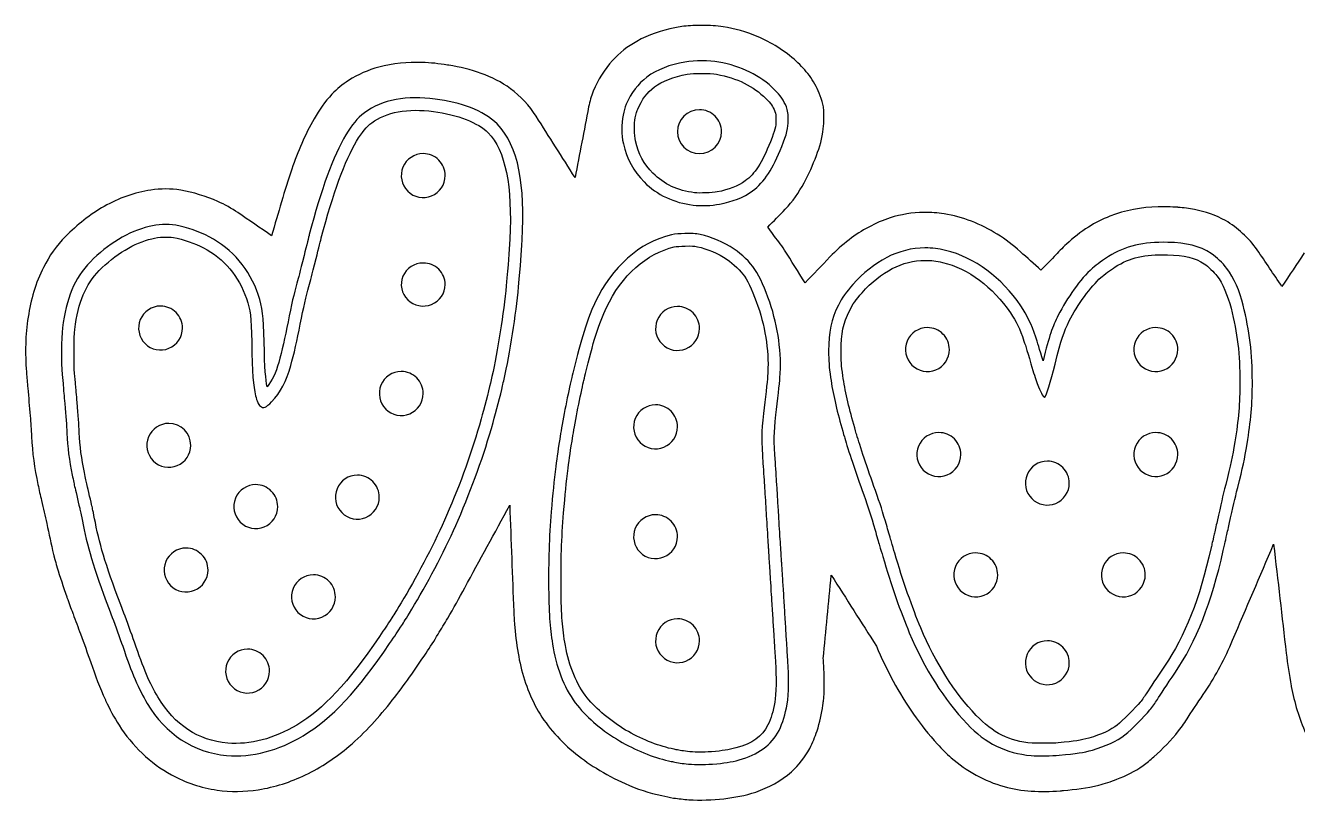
# Model space of a CAD drawing. Extents: x -7 to 363, y -7 to 111.
# Drawn here: x -7 to 175.5, y -4.6 to 106.6 of the extents above; entities that cross this region are included whole.
import ezdxf

# ---------------------------------------------------------------- set-up
doc = ezdxf.new("R2010")
doc.units = 0
doc.layers.get('0').update_dxf_attribs({"linetype": 'CONTINUOUS'})
doc.layers.add('Layer_2', color=7, linetype='CONTINUOUS')
doc.layers.add('Text', color=7, linetype='CONTINUOUS')

msp = doc.modelspace()

# ---------------------------------------------------------------- linework, layer by layer
at = {"color": 7}
for points in [[(87.626953, 101.332399)], [(51.794922, 96.012086)], [(87.605549, 76.728833)], [(156.85742, 75.471111)]]:
    msp.add_lwpolyline(points, close=True, dxfattribs=at)
for points in [[(86.177999, 106.239232), (84.274774, 105.85781), (82.40302, 105.249076), (80.706911, 104.294129)], [(87.168664, 106.415008), (86.835984, 106.367702), (86.50387, 106.305107), (86.177999, 106.239232)], [(89.676443, 106.572738), (88.838474, 106.571529), (87.998514, 106.537721), (87.168664, 106.415008)], [(89.771841, 106.573116), (89.784773, 106.573305), (89.701931, 106.572801), (89.676443, 106.572738)], [(90.171823, 106.572801), (90.038498, 106.572927), (89.905172, 106.573053), (89.771841, 106.573116)], [(93.108568, 106.387487), (92.13825, 106.543913), (91.153172, 106.578099), (90.171823, 106.572801)], [(97.976974, 104.9982), (96.414946, 105.646991), (94.776356, 106.108454), (93.108568, 106.387487)], [(80.706911, 104.294129), (79.414948, 103.568311), (78.233413, 102.642655), (77.235597, 101.545981)], [(103.582459, 101.441678), (101.949954, 102.954673), (100.030628, 104.146345), (97.976974, 104.9982)], [(43.728067, 100.605909), (42.191255, 100.188403), (40.708353, 99.554238), (39.373592, 98.682063)], [(49.925553, 101.270446), (47.843105, 101.338041), (45.742809, 101.150757), (43.728067, 100.605909)], [(53.545532, 100.905431), (52.347083, 101.09481), (51.138995, 101.233451), (49.925553, 101.270446)], [(53.648085, 100.888916), (53.617666, 100.89383), (53.543384, 100.905558), (53.545532, 100.905431)], [(53.754639, 100.871986), (53.74073, 100.873939), (53.680054, 100.88388), (53.648085, 100.888916)], [(58.416596, 99.700779), (56.907482, 100.248764), (55.337372, 100.613069), (53.754639, 100.871986)], [(77.235597, 101.545981), (76.063253, 100.261837), (75.13873, 98.759206), (74.475486, 97.153911)], [(87.626953, 101.332399), (85.469638, 100.945981), (83.609099, 100.263506), (82.173828, 99.182008)], [(92.480469, 101.328492), (91.029645, 101.5924), (89.076728, 101.59208), (87.626953, 101.332399)], [(100.480466, 97.361696), (98.419798, 99.426664), (95.681136, 100.746399), (92.480469, 101.328492)], [(105.461318, 99.396553), (104.903852, 100.137757), (104.258699, 100.80868), (103.582459, 101.441678)], [(39.373592, 98.682063), (38.507344, 98.120511), (37.705792, 97.45874), (36.996032, 96.708804)], [(62.58854, 97.506438), (61.318493, 98.442707), (59.898238, 99.164282), (58.416596, 99.700779)], [(82.173828, 99.182008), (80.874095, 98.202634), (79.890155, 96.881031), (79.212891, 95.283571)], [(106.871028, 96.843676), (106.513742, 97.750447), (106.050225, 98.618442), (105.461318, 99.396553)], [(36.996032, 96.708804), (35.991389, 95.652839), (35.161488, 94.443921), (34.43135, 93.186006)], [(66.280589, 93.552886), (65.295454, 95.073847), (64.051222, 96.433067), (62.58854, 97.506438)], [(74.475486, 97.153911), (74.179669, 96.420254), (73.965995, 95.655598), (73.801154, 94.882661)], [(102.164056, 94.896852), (101.825126, 95.777692), (101.277826, 96.562666), (100.480466, 97.361696)], [(107.401886, 95.301824), (107.260812, 95.827336), (107.065627, 96.336199), (106.871028, 96.843676)], [(51.794922, 96.012086), (47.810916, 96.532066), (44.190467, 95.981546), (41.638672, 94.053102)], [(60.677734, 92.44568), (58.716448, 94.434648), (55.463898, 95.53323), (51.794922, 96.012086)], [(73.801154, 94.882661), (73.154206, 91.508886), (72.507056, 88.135149), (71.859824, 84.761429)], [(79.212891, 95.283571), (78.989287, 94.756137), (78.890823, 94.310525), (78.757812, 93.721071)], [(102.443356, 92.974977), (102.446356, 93.767788), (102.342826, 94.432251), (102.164056, 94.896852)], [(107.528276, 94.541211), (107.516433, 94.798838), (107.469963, 95.053394), (107.401886, 95.301824)], [(34.43135, 93.186006), (33.107471, 90.909719), (32.097503, 88.466239), (31.230568, 85.984264)], [(41.638672, 94.053102), (40.636606, 93.295824), (39.819741, 92.273434), (38.998047, 90.904664)], [(71.859824, 84.761429), (69.999913, 87.69181), (68.142156, 90.623563), (66.280589, 93.552886)], [(78.757812, 93.721071), (78.453475, 92.372353), (78.491344, 90.946447), (78.785152, 89.623414)], [(107.466341, 91.74261), (107.524194, 92.242844), (107.538758, 92.746753), (107.538191, 93.249958)], [(107.538191, 93.249958), (107.538223, 93.680339), (107.551527, 94.111213), (107.528276, 94.541211)], [(64.275391, 75.844118), (64.697698, 83.599843), (63.817585, 89.261493), (60.677734, 92.44568)], [(101.525386, 89.238649), (102.240276, 91.019983), (102.439356, 91.873994), (102.443356, 92.974977)], [(106.476532, 87.917789), (106.942967, 89.151192), (107.32344, 90.427744), (107.466341, 91.74261)], [(38.998047, 90.904664), (37.148123, 87.823086), (35.444793, 83.058178), (33.744141, 76.584352)], [(78.785152, 89.623414), (79.260212, 87.484226), (80.251084, 85.646698), (81.767574, 84.129274)], [(97.30273, 82.842164), (99.069499, 84.142782), (100.239066, 86.033408), (101.525386, 89.238649)], [(104.699955, 83.986585), (105.385468, 85.25227), (105.961776, 86.574436), (106.476532, 87.917789)], [(31.230568, 85.984264), (30.691216, 84.435215), (30.212009, 82.866009), (29.75537, 81.290837)], [(81.767574, 84.129274), (83.626804, 82.268904), (86.061435, 81.14299), (88.800777, 80.814821)], [(102.006648, 80.222792), (103.083822, 81.336149), (103.961099, 82.62879), (104.699955, 83.986585)], [(11.015197, 82.960067), (8.666335, 82.621041), (6.397107, 81.802185), (4.335197, 80.633697)], [(15.297615, 82.963047), (13.882171, 83.197767), (12.432236, 83.162425), (11.015197, 82.960067)], [(20.638452, 81.324296), (18.936484, 82.09234), (17.135685, 82.637576), (15.297615, 82.963047)], [(92.587887, 80.955446), (94.397556, 81.295705), (96.027471, 81.903371), (97.30273, 82.842164)], [(4.335197, 80.633697), (2.279813, 79.473163), (0.423279, 77.981329), (-1.23316, 76.304535)], [(23.494466, 79.740196), (22.590091, 80.348776), (21.632736, 80.877695), (20.638452, 81.324296)], [(29.75537, 81.290837), (29.279936, 79.668405), (28.804498, 78.045973), (28.329058, 76.423542)], [(88.800777, 80.814821), (89.97002, 80.674746), (91.433798, 80.738461), (92.587887, 80.955446)], [(155.49039, 80.565651), (153.124176, 80.518604), (150.758409, 80.08419), (148.553729, 79.21569)], [(158.271856, 80.498471), (157.346496, 80.565559), (156.417879, 80.583417), (155.49039, 80.565651)], [(158.36782, 80.49117), (158.377824, 80.490603), (158.297595, 80.496487), (158.271856, 80.498471)], [(160.692805, 80.181567), (159.924866, 80.331), (159.147628, 80.43024), (158.36782, 80.49117)], [(28.329058, 76.423542), (26.717399, 77.528906), (25.108012, 78.637591), (23.494466, 79.740196)], [(99.503952, 77.662989), (100.337645, 78.516786), (101.174298, 79.367688), (102.006648, 80.222792)], [(117.06839, 78.980704), (114.934124, 78.301536), (112.943892, 77.207462), (111.166692, 75.850558)], [(121.856347, 79.764351), (120.232856, 79.745438), (118.614531, 79.474261), (117.06839, 78.980704)], [(121.951738, 79.765516), (121.96467, 79.76539), (121.881828, 79.764704), (121.856347, 79.764351)], [(124.790276, 79.554178), (123.851908, 79.70158), (122.901533, 79.771115), (121.951738, 79.765516)], [(128.710556, 78.490597), (127.44391, 78.974765), (126.130549, 79.343106), (124.790276, 79.554178)], [(135.728258, 74.131015), (133.673533, 75.985128), (131.298765, 77.499386), (128.710556, 78.490597)], [(148.553729, 79.21569), (147.491257, 78.797777), (146.469322, 78.276962), (145.508056, 77.660832)], [(165.134311, 78.586582), (163.758737, 79.367128), (162.242827, 79.881988), (160.692805, 80.181567)], [(167.607318, 76.764656), (166.853085, 77.45991), (166.029403, 78.083451), (165.134311, 78.586582)], [(10.759766, 77.736696), (7.844018, 77.075341), (4.781768, 75.163241), (2.339844, 72.676149)], [(14.587891, 77.916383), (13.361142, 78.149036), (12.045815, 78.028407), (10.759766, 77.736696)], [(19.382812, 76.273805), (17.990958, 77.003906), (16.196872, 77.611248), (14.587891, 77.916383)], [(87.605469, 76.728883), (86.859626, 76.707153), (86.290552, 76.679263), (85.697266, 76.547242)], [(89.78133, 76.588208), (89.13945, 76.720197), (88.593676, 76.757623), (87.605549, 76.728833)], [(101.066812, 75.534554), (100.545813, 76.243998), (100.024889, 76.9535), (99.503952, 77.662989)], [(145.508056, 77.660832), (144.383996, 76.941877), (143.311823, 76.137741), (142.33249, 75.230356)], [(169.688669, 74.407381), (169.091347, 75.272104), (168.376952, 76.051028), (167.607318, 76.764656)], [(-1.23316, 76.304535), (-2.513806, 75.015766), (-3.568246, 73.509637), (-4.383021, 71.887522)], [(26.419922, 67.971071), (25.212426, 71.583248), (22.728925, 74.518599), (19.382812, 76.273805)], [(33.744141, 76.584352), (33.672271, 76.310776), (33.355587, 75.044627), (32.988281, 73.57068)], [(63.759766, 69.072633), (64.051787, 72.328829), (64.161718, 73.756513), (64.275391, 75.844118)], [(85.697266, 76.547242), (81.086024, 75.52114), (77.119231, 71.86802), (74.744141, 66.88318)], [(94.671955, 74.486646), (93.150206, 75.49996), (91.450011, 76.245077), (89.78133, 76.588208)], [(101.908712, 74.368209), (101.642811, 74.767419), (101.346925, 75.145413), (101.066812, 75.534554)], [(111.166692, 75.850558), (110.185047, 75.100637), (109.266748, 74.269003), (108.414215, 73.375312)], [(142.33249, 75.230356), (141.714531, 74.652814), (141.142306, 74.029174), (140.552965, 73.423069)], [(156.85742, 75.471071), (153.35839, 75.557141), (150.81289, 74.976221), (148.37695, 73.449586)], [(163.09375, 73.865642), (161.44766, 74.959302), (159.52454, 75.405503), (156.85742, 75.471111)], [(32.988281, 73.57068), (32.341278, 70.974351), (32.2296, 70.541744), (31.96875, 69.627321)], [(97.638752, 71.592114), (96.899019, 72.700547), (95.794688, 73.739015), (94.671955, 74.486646)], [(104.846207, 69.665905), (103.866836, 71.233208), (102.890571, 72.802465), (101.908712, 74.368209)], [(108.414215, 73.375312), (107.224843, 72.13888), (106.035572, 70.902348), (104.846207, 69.665905)], [(122.04688, 74.672242), (118.24776, 74.666742), (114.67213, 72.755984), (111.6875, 69.420289)], [(124.99219, 74.324586), (123.96582, 74.572652), (123.11228, 74.673822), (122.04688, 74.672242)], [(135.7832, 66.363649), (133.01806, 70.421266), (129.20141, 73.307215), (124.99219, 74.324586)], [(138.681526, 71.477334), (137.696555, 72.361288), (136.713682, 73.247575), (135.728258, 74.131015)], [(140.552965, 73.423069), (139.929204, 72.774442), (139.305343, 72.125907), (138.681526, 71.477334)], [(148.37695, 73.449586), (147.61839, 72.974189), (146.72451, 72.318479), (146.07617, 71.752321)], [(165.34766, 71.723064), (164.7303, 72.5423), (163.95361, 73.294349), (163.09375, 73.865642)], [(173.245326, 69.1531), (172.059494, 70.904338), (170.876806, 72.657707), (169.688669, 74.407381)], [(176.448016, 73.954998), (175.380455, 72.354363), (174.312894, 70.75373), (173.245326, 69.1531)], [(-4.383021, 71.887522), (-5.507843, 69.653148), (-6.194681, 67.21896), (-6.581788, 64.753662)], [(2.339844, 72.676149), (0.075181, 70.369594), (-1.123997, 67.384889), (-1.65625, 63.223024)], [(99.775471, 66.906568), (99.132569, 68.805267), (98.430949, 70.405059), (97.638752, 71.592114)], [(146.07617, 71.752321), (144.34843, 70.243574), (142.39603, 67.465409), (141.15625, 65.014039)], [(167.67773, 66.457439), (167.1715, 68.455271), (166.38228, 70.350109), (165.34766, 71.723064)], [(31.96875, 69.627321), (31.547981, 68.152311), (31.179788, 66.537047), (30.697266, 64.062868)], [(111.6875, 69.420289), (110.77877, 68.404674), (110.14707, 67.511459), (109.62695, 66.473024)], [(27.265625, 61.205446), (27.192565, 64.934299), (27.040871, 66.113533), (26.419922, 67.971071)], [(61.677734, 55.853883), (62.514735, 59.473769), (63.409838, 65.17078), (63.759766, 69.072633)], [(74.744141, 66.88318), (73.633823, 64.552862), (72.63177, 61.345766), (71.625, 57.076539)], [(101.24617, 56.056958), (101.51646, 59.569861), (101.00324, 63.280623), (99.775471, 66.906568)], [(109.62695, 66.473024), (108.63868, 64.499852), (108.23369, 62.521207), (108.23047, 59.906618)], [(137.93555, 61.865602), (137.27872, 63.808061), (136.71524, 64.995964), (135.7832, 66.363649)], [(169.00195, 55.469158), (169.00395, 59.491464), (168.60876, 62.783206), (167.67773, 66.457439)], [(-6.581788, 64.753662), (-6.784212, 63.475695), (-6.897461, 62.184222), (-6.931975, 60.890941)], [(30.697266, 64.062868), (30.268385, 61.863749), (29.800083, 59.818688), (29.371094, 58.260133)], [(141.15625, 65.014039), (140.30338, 63.327713), (139.90353, 62.122563), (138.97852, 58.457399)], [(-1.65625, 63.223024), (-1.858547, 61.641224), (-1.84491, 58.200302), (-1.693359, 56.50818)], [(-6.931975, 60.890941), (-6.968738, 59.562498), (-6.929524, 58.232648), (-6.834904, 56.907284)], [(27.707031, 54.744508), (27.487455, 55.905437), (27.344083, 57.20101), (27.265625, 61.205446)], [(138.97852, 58.457399), (138.49369, 60.081767), (138.14863, 61.235451), (137.93555, 61.865602)], [(108.23047, 59.906618), (108.22847, 58.439152), (108.28487, 57.661726), (108.51172, 56.066774)], [(-6.834904, 56.907284), (-6.835156, 56.914656), (-6.829658, 56.836635), (-6.827658, 56.810574)], [(-6.827658, 56.810574), (-6.772834, 56.065659), (-6.699354, 55.322293), (-6.636333, 54.578054)], [(29.371094, 58.260133), (28.9484, 56.724451), (28.387266, 55.676189), (27.707031, 54.744508)], [(71.625, 57.076539), (71.519595, 56.629564), (71.391315, 56.0851), (71.34375, 55.889039)], [(-1.693359, 56.50818), (-1.650078, 56.024979), (-1.586079, 55.285821), (-1.550781, 54.875368)], [(-1.550781, 54.875368), (-1.514213, 54.450238), (-1.413506, 53.334781), (-1.328125, 52.381227)], [(60.113281, 49.658571), (60.526883, 51.111345), (61.185054, 53.669371), (61.457031, 54.892946)], [(61.457031, 54.892946), (61.507961, 55.122045), (61.61049, 55.563075), (61.677734, 55.853883)], [(71.34375, 55.889039), (70.917572, 54.13222), (70.100259, 50.006773), (69.792969, 48.066774)], [(100.67586, 50.728833), (100.91495, 52.784915), (101.18737, 55.292586), (101.24617, 56.056958)], [(108.51172, 56.066774), (108.81971, 53.901179), (109.36739, 51.461441), (110.11719, 48.863649)], [(168.25, 46.576579), (168.78797, 49.813707), (169.0006, 52.332389), (169.00195, 55.469158)], [(-6.636333, 54.578054), (-6.520638, 53.243132), (-6.397139, 51.90887), (-6.285737, 50.573586)], [(-1.328125, 52.381227), (-1.157084, 50.471071), (-1.073543, 49.280294), (-1.023437, 48.088258)], [(-6.285737, 50.573586), (-6.205238, 49.592943), (-6.140601, 48.610927), (-6.100762, 47.627758)], [(55.072266, 35.609742), (57.149872, 40.407319), (58.749708, 44.869034), (60.113281, 49.658571)], [(100.58796, 43.879224), (100.3475, 47.229758), (100.356, 47.978156), (100.67586, 50.728833)], [(-6.100762, 47.627758), (-5.990321, 45.317142), (-5.66656, 43.01925), (-5.180165, 40.758544)], [(-1.023437, 48.088258), (-0.941012, 46.127129), (-0.687454, 44.141199), (-0.257812, 42.094118)], [(69.792969, 48.066774), (69.419981, 45.71204), (69.291369, 44.834344), (69.097656, 43.316774)], [(110.11719, 48.863649), (110.3069, 48.206384), (110.49795, 47.539386), (110.54102, 47.389039)], [(110.54102, 47.389039), (110.9863, 45.834546), (112.1327, 42.42365), (113.25586, 39.277711)], [(166.9043, 40.316814), (167.65162, 43.276758), (167.86465, 44.257729), (168.25, 46.576579)], [(100.71491, 41.972974), (100.67731, 42.569712), (100.62101, 43.419419), (100.58796, 43.879224)], [(-0.257812, 42.094118), (-0.188266, 41.762755), (-0.08937, 41.294691), (-0.039062, 41.055055)], [(69.097656, 43.316774), (68.828364, 41.207069), (68.652843, 39.464412), (68.4375, 36.810914)], [(100.80861, 40.588208), (100.79721, 40.73009), (100.75161, 41.390336), (100.71491, 41.972974)], [(-5.180165, 40.758544), (-5.018889, 39.979801), (-4.851776, 39.202223), (-4.667537, 38.428545)], [(-0.039062, 41.055055), (0.073101, 40.520769), (0.150349, 40.179331), (0.501954, 38.682008)], [(100.90631, 39.033521), (100.86971, 39.681559), (100.83011, 40.320914), (100.80861, 40.588208)], [(165.67969, 35.055095), (166.25505, 37.672559), (166.46371, 38.571778), (166.9043, 40.316814)], [(-4.667537, 38.428545), (-4.413757, 37.338879), (-4.155336, 36.250221), (-3.921307, 35.156083)], [(0.501954, 38.682008), (0.647596, 38.061773), (0.804033, 37.381156), (0.814454, 37.332399)], [(100.99811, 37.443677), (100.98411, 37.654388), (100.94241, 38.393652), (100.90631, 39.033521)], [(113.25586, 39.277711), (113.96454, 37.292716), (114.23311, 36.458848), (114.89062, 34.185914)], [(0.814454, 37.332399), (0.846917, 37.180515), (0.914801, 36.871029), (0.970704, 36.621461)], [(0.970704, 36.621461), (1.008545, 36.452505), (1.175624, 35.638407), (1.3125, 34.937868)], [(56.03932, 25.938583), (58.189511, 29.884173), (60.339765, 33.829725), (62.49005, 37.775259)], [(62.49005, 37.775259), (62.681569, 32.688871), (62.87077, 27.602389), (63.064512, 22.516083)], [(68.4375, 36.810914), (68.15091, 33.279405), (68.024221, 29.546008), (68.068359, 25.871461)], [(101.21686, 33.906568), (101.14316, 35.139105), (101.04166, 36.78683), (100.99811, 37.443677)], [(-3.921307, 35.156083), (-3.597177, 33.680374), (-3.27499, 32.2042), (-2.949647, 30.728782)], [(1.3125, 34.937868), (2.037038, 31.229788), (2.991852, 28.20797), (5.488282, 21.666383)], [(48.837891, 23.525758), (51.028778, 27.161891), (53.416933, 31.787273), (55.072266, 35.609742)], [(165.26758, 33.209392), (165.35928, 33.607891), (165.54165, 34.427121), (165.67969, 35.055095)], [(101.37311, 31.525708), (101.34291, 31.880107), (101.31491, 32.267086), (101.21686, 33.906568)], [(114.89062, 34.185914), (115.11174, 33.421543), (115.39492, 32.446769), (115.52539, 32.004274)], [(164.83008, 31.299236), (164.9427, 31.7996), (165.01519, 32.112511), (165.26758, 33.209392)], [(101.43951, 30.422192), (101.41991, 30.815751), (101.39601, 31.257457), (101.37311, 31.525708)], [(115.52539, 32.004274), (115.65256, 31.572964), (115.86592, 30.848821), (115.99805, 30.398805)], [(157.88477, 13.709392), (160.98591, 18.257803), (163.13647, 23.775048), (164.83008, 31.299236)], [(166.164102, 18.400732), (168.126629, 23.000615), (170.089188, 27.600487), (172.051778, 32.200345)], [(172.051778, 32.200345), (172.652634, 26.986131), (173.251266, 21.771659), (173.854207, 16.557697)], [(-2.949647, 30.728782), (-2.926579, 30.64119), (-2.903353, 30.553635), (-2.880224, 30.466062)], [(-2.880224, 30.466062), (-2.88098, 30.46814), (-2.861663, 30.396964), (-2.85474, 30.371017)], [(-2.85474, 30.371017), (-2.841417, 30.321492), (-2.828093, 30.271973), (-2.81477, 30.222454)], [(-2.81477, 30.222454), (-2.816118, 30.228564), (-2.795947, 30.15398), (-2.788913, 30.12865)], [(-2.788913, 30.12865), (-2.686801, 29.7544), (-2.580143, 29.381404), (-2.470767, 29.009214)], [(101.49611, 29.535474), (101.49111, 29.584514), (101.45721, 30.065871), (101.43951, 30.422192)], [(101.56641, 28.543286), (101.54641, 28.90885), (101.52161, 29.2809), (101.49611, 29.535474)], [(115.99805, 30.398805), (117.15268, 26.466263), (118.58509, 22.349918), (119.79883, 19.496461)], [(-2.470767, 29.009214), (-2.471082, 29.011419), (-2.450348, 28.940645), (-2.442607, 28.914925)], [(-2.442607, 28.914925), (-2.017001, 27.47959), (-1.541181, 26.059637), (-1.04259, 24.648157)], [(101.78516, 24.967114), (101.6585, 26.957912), (101.59953, 27.936488), (101.56641, 28.543286)], [(107.465799, 15.770632), (107.843829, 19.760834), (108.221921, 23.75103), (108.59997, 27.741226)], [(108.59997, 27.741226), (110.75886, 24.355641), (112.917801, 20.970093), (115.076722, 17.584527)], [(53.597609, 21.564077), (54.444517, 23.003582), (55.241377, 24.471631), (56.03932, 25.938583)], [(68.068359, 25.871461), (68.118679, 21.683515), (68.245285, 20.032676), (68.71875, 17.332399)], [(-1.04259, 24.648157), (-1.041292, 24.645259), (-1.018415, 24.580219), (-1.009066, 24.554139)], [(-1.009066, 24.554139), (-0.739334, 23.79294), (-0.463466, 23.03392), (-0.182828, 22.276677)], [(101.94336, 22.412427), (101.89146, 23.262706), (101.82067, 24.408757), (101.78516, 24.967114)], [(-0.182828, 22.276677), (-0.177442, 22.261564), (-0.156483, 22.205841), (-0.1451, 22.175093)], [(-0.1451, 22.175093), (0.209782, 21.217519), (0.575479, 20.263994), (0.934153, 19.307849)], [(47.087891, 20.672242), (47.508666, 21.322288), (47.617766, 21.500764), (48.837891, 23.525758)], [(63.064512, 22.516083), (63.095719, 21.780049), (63.140098, 21.044539), (63.200937, 20.310345)], [(102.09766, 19.928052), (102.06486, 20.443378), (101.9951, 21.565), (101.94336, 22.412427)], [(5.488282, 21.666383), (5.907698, 20.567357), (6.570558, 18.731955), (6.978516, 17.537477)], [(45.265625, 17.930055), (46.086267, 19.134338), (46.331426, 19.503608), (47.087891, 20.672242)], [(52.219289, 19.274211), (52.6812, 20.036002), (53.144403, 20.797057), (53.597609, 21.564077)], [(63.200937, 20.310345), (63.200118, 20.323365), (63.206984, 20.240718), (63.209277, 20.215344)], [(63.209277, 20.215344), (63.325998, 18.823046), (63.517258, 17.437311), (63.772583, 16.063778)], [(0.934153, 19.307849), (1.439055, 17.951211), (1.922937, 16.586837), (2.391488, 15.217235)], [(50.483394, 16.558112), (51.074306, 17.455516), (51.66502, 18.353506), (52.219289, 19.274211)], [(102.22461, 17.842114), (102.18761, 18.469395), (102.13111, 19.402785), (102.09766, 19.928052)], [(119.79883, 19.496461), (122.03172, 14.247023), (124.75346, 9.930199), (128.10352, 6.402711)], [(162.266481, 11.095553), (163.807381, 13.391473), (165.092181, 15.85362), (166.164102, 18.400732)], [(6.978516, 17.537477), (8.271699, 13.751072), (9.271194, 11.398719), (10.498047, 9.359742)], [(32.875, 4.719118), (37.028704, 7.221866), (40.644678, 11.148867), (45.265625, 17.930055)], [(45.646296, 9.798179), (47.36091, 11.976232), (48.944966, 14.253348), (50.483394, 16.558112)], [(68.71875, 17.332399), (69.278384, 14.140652), (70.472313, 11.189592), (72.205078, 9.03943)], [(102.38672, 15.373364), (102.33502, 16.10935), (102.26062, 17.231665), (102.22461, 17.842114)], [(115.076722, 17.584527), (115.807685, 15.86407), (116.611039, 14.1738), (117.502572, 12.530555)], [(173.854207, 16.557697), (174.042047, 14.993231), (174.266726, 13.432356), (174.567696, 11.885352)], [(2.391488, 15.217235), (3.024554, 13.405105), (3.695306, 11.603488), (4.495907, 9.857752)], [(63.772583, 16.063778), (64.256725, 13.499204), (65.073182, 10.982468), (66.335632, 8.691839)], [(102.27539, 9.240552), (102.54038, 10.75388), (102.53228, 13.300596), (102.38672, 15.373364)], [(107.511822, 15.026668), (107.497151, 15.274641), (107.47705, 15.522696), (107.465799, 15.770632)], [(107.55474, 14.297217), (107.542141, 14.537285), (107.526015, 14.80352), (107.511822, 15.026668)], [(107.473843, 9.633105), (107.644511, 11.181369), (107.639913, 12.743586), (107.55474, 14.297217)], [(155.38281, 9.935954), (155.75257, 10.532974), (156.80484, 12.125474), (157.88477, 13.709392)], [(117.502572, 12.530555), (119.255987, 9.294629), (121.354378, 6.235942), (123.835927, 3.51362)], [(159.796082, 7.384714), (160.60527, 8.631107), (161.432644, 9.865544), (162.266481, 11.095553)], [(174.567696, 11.885352), (174.566499, 11.892734), (174.581497, 11.815876), (174.58665, 11.790269)], [(174.58665, 11.790269), (175.044335, 9.479704), (175.679989, 7.189548), (176.68324, 5.052082)], [(4.495907, 9.857752), (4.491957, 9.86717), (4.525499, 9.793877), (4.53641, 9.770513)], [(4.53641, 9.770513), (5.101201, 8.549002), (5.73035, 7.355346), (6.454235, 6.220162)], [(10.498047, 9.359742), (13.165114, 4.927149), (17.077608, 2.31998), (21.890625, 1.88709)], [(39.444817, 3.20121), (41.750139, 5.160663), (43.777765, 7.424501), (45.646296, 9.798179)], [(101.11523, 5.478833), (101.66221, 6.578985), (102.02114, 7.788547), (102.27539, 9.240552)], [(107.40947, 9.1113), (107.429112, 9.255926), (107.447285, 9.400748), (107.463998, 9.54574)], [(107.463998, 9.54574), (107.46173, 9.523912), (107.471462, 9.612242), (107.473843, 9.633105)], [(154.30078, 8.41447), (154.66186, 8.850773), (155.06808, 9.4278), (155.38281, 9.935954)], [(66.335632, 8.691839), (66.986108, 7.509567), (67.756007, 6.392764), (68.634796, 5.368529)], [(72.205078, 9.03943), (73.688221, 7.199003), (75.920981, 5.34873), (78.210938, 3.99646)], [(106.572918, 5.420908), (106.963742, 6.62216), (107.232925, 7.86112), (107.40947, 9.1113)], [(150.73242, 4.857829), (151.73689, 5.668501), (153.46519, 7.404765), (154.30078, 8.41447)], [(158.422121, 5.410583), (158.923126, 6.037437), (159.372798, 6.703491), (159.796082, 7.384714)], [(6.454235, 6.220162), (8.330991, 3.281558), (10.925545, 0.790309), (13.984762, -0.892547)], [(95.398438, 1.24446), (98.035457, 1.95787), (100.06148, 3.3594), (101.11523, 5.478833)], [(128.10352, 6.402711), (130.71135, 3.65675), (133.66477, 2.18281), (137.25977, 1.88123)], [(21.890625, 1.88709), (25.500624, 1.56237), (29.365324, 2.60441), (32.875, 4.719118)], [(68.634796, 5.368529), (70.42183, 3.269319), (72.577136, 1.501806), (74.911444, 0.043711)], [(78.210938, 3.99646), (80.457521, 2.66979), (83.015436, 1.61494), (85.263672, 1.12732)], [(105.509546, 2.892568), (105.939381, 3.700962), (106.288069, 4.551253), (106.572918, 5.420908)], [(146.05273, 2.67033), (147.95465, 3.21776), (149.54361, 3.89838), (150.73242, 4.857829)], [(154.879234, 1.698144), (156.161087, 2.833789), (157.345564, 4.078916), (158.422121, 5.410583)], [(33.201067, -0.888295), (35.451247, 0.191046), (37.545608, 1.584466), (39.444817, 3.20121)], [(102.883944, -0.447121), (103.94566, 0.500923), (104.842389, 1.634666), (105.509546, 2.892568)], [(123.835927, 3.51362), (124.4598, 2.82473), (125.110982, 2.158852), (125.814498, 1.550658)], [(137.25977, 1.88123), (138.30758, 1.79333), (140.26053, 1.82473), (141.30273, 1.92033)], [(141.30273, 1.92033), (143.83694, 2.1526), (144.75157, 2.29582), (146.05273, 2.67033)], [(74.911444, 0.043711), (76.23651, -0.783978), (77.617703, -1.523022), (79.046487, -2.155457)], [(85.263672, 1.12732), (85.51159, 1.07352), (85.842296, 0.9991), (85.962891, 0.97107)], [(85.962891, 0.97107), (86.544788, 0.83582), (87.247875, 0.74258), (88.146484, 0.65466)], [(88.146484, 0.65466), (89.323645, 0.5395), (90.103943, 0.54132), (91.572266, 0.65266)], [(91.572266, 0.65266), (93.25459, 0.78028), (94.225482, 0.92714), (95.398438, 1.24446)], [(125.814498, 1.550658), (127.99846, -0.352845), (130.597176, -1.78905), (133.389956, -2.569947)], [(149.560848, -1.533851), (150.886128, -1.034855), (152.165983, -0.397885), (153.317477, 0.430554)], [(153.317477, 0.430554), (153.863699, 0.820325), (154.374607, 1.256642), (154.879234, 1.698144)], [(13.984762, -0.892547), (16.003141, -2.00513), (18.221791, -2.759009), (20.505419, -3.078342)], [(26.42621, -3.021389), (28.776206, -2.661218), (31.060348, -1.917311), (33.201067, -0.888295)], [(97.763634, -3.357786), (99.63387, -2.726139), (101.408261, -1.766548), (102.883944, -0.447121)], [(146.964595, -2.358957), (147.842294, -2.125075), (148.710778, -1.854386), (149.560848, -1.533851)], [(20.505419, -3.078342), (22.467484, -3.352867), (24.469033, -3.321446), (26.42621, -3.021389)], [(79.046487, -2.155457), (80.735717, -2.901866), (82.496319, -3.492177), (84.303442, -3.877066)], [(93.202989, -4.312382), (94.749011, -4.144265), (96.288657, -3.858578), (97.763634, -3.357786)], [(133.389956, -2.569947), (134.664035, -2.927573), (135.976382, -3.1472), (137.297221, -3.227056)], [(137.297221, -3.227056), (138.673041, -3.318472), (140.055084, -3.293294), (141.428875, -3.180769)], [(141.428875, -3.180769), (141.418406, -3.181777), (141.498974, -3.174973), (141.524644, -3.172857)], [(141.524644, -3.172857), (141.560172, -3.169833), (141.614277, -3.165512), (141.621301, -3.164649)], [(141.621301, -3.164649), (141.683923, -3.159105), (141.746545, -3.153581), (141.809173, -3.148044)], [(141.809173, -3.148044), (141.807598, -3.148044), (141.880481, -3.141436), (141.90731, -3.138992)], [(141.90731, -3.138992), (143.605429, -2.976021), (145.309167, -2.785517), (146.964595, -2.358957)], [(84.303442, -3.877066), (84.864379, -4.002083), (85.424793, -4.132737), (85.993983, -4.215359)], [(85.993983, -4.215359), (86.71234, -4.323878), (87.435555, -4.397889), (88.159557, -4.456429)], [(88.159557, -4.456429), (89.840365, -4.579354), (91.529551, -4.491831), (93.202989, -4.312382)]]:
    msp.add_open_spline(points, degree=3, dxfattribs=at)
at = {"layer": 'Layer_2', "color": 7}
for points in [[(89.70628, 94.493782)], [(50.083431, 88.194442)], [(50.083431, 72.509086)], [(12.413378, 66.335733)], [(86.55661, 66.272739)], [(122.399854, 63.249056)], [(155.156422, 63.249056)], [(46.933761, 56.949716)], [(83.40694, 52.162218)], [(13.59456, 49.511953)], [(124.037683, 48.193633)], [(155.156422, 48.193633)], [(139.597052, 44.099062)], [(40.634421, 42.083274)], [(26.067251, 40.724254)], [(83.40694, 36.413868)], [(16.069269, 31.633191)], [(129.329128, 30.933442)], [(150.494911, 30.933442)], [(34.335081, 27.783772)], [(86.55661, 21.484432)], [(139.597052, 18.334762)], [(24.886071, 17.137887)]]:
    msp.add_lwpolyline(points, close=True, dxfattribs=at)
for points in [[(89.70628, 94.493782), (87.966765, 94.493782), (86.55661, 93.083627), (86.55661, 91.344112)], [(91.933433, 93.571265), (91.342755, 94.161943), (90.541624, 94.493782), (89.70628, 94.493782)], [(92.85595, 91.344112), (92.85595, 92.179457), (92.52411, 92.980588), (91.933433, 93.571265)], [(86.55661, 91.344112), (86.55661, 89.604598), (87.966765, 88.194442), (89.70628, 88.194442)], [(89.70628, 88.194442), (91.445794, 88.194442), (92.85595, 89.604598), (92.85595, 91.344112)], [(50.083431, 88.194442), (48.809508, 88.194442), (47.661024, 87.42705), (47.173515, 86.250099)], [(52.310584, 87.271925), (51.719906, 87.862603), (50.918775, 88.194442), (50.083431, 88.194442)], [(47.173515, 86.250099), (46.686006, 85.073148), (46.955479, 83.718419), (47.856278, 82.817619)], [(53.233101, 85.044772), (53.233101, 85.880117), (52.901262, 86.681248), (52.310584, 87.271925)], [(51.288758, 82.134857), (52.465709, 82.622366), (53.233101, 83.77085), (53.233101, 85.044772)], [(47.856278, 82.817619), (48.757077, 81.91682), (50.111807, 81.647348), (51.288758, 82.134857)], [(50.083431, 72.509086), (48.809508, 72.509086), (47.661024, 71.757041), (47.173515, 70.603629)], [(52.310584, 71.605019), (51.719906, 72.183883), (50.918775, 72.509086), (50.083431, 72.509086)], [(53.233101, 69.422409), (53.233101, 70.241047), (52.901262, 71.026155), (52.310584, 71.605019)], [(47.173515, 70.603629), (46.686006, 69.450217), (46.955479, 68.122583), (47.856278, 67.239799)], [(51.288758, 66.570692), (52.465709, 67.048451), (53.233101, 68.173965), (53.233101, 69.422409)], [(12.413378, 66.335733), (11.139455, 66.335733), (9.990971, 65.56834), (9.503462, 64.391389)], [(14.640531, 65.413216), (14.049853, 66.003893), (13.248722, 66.335733), (12.413378, 66.335733)], [(47.856278, 67.239799), (48.757077, 66.357016), (50.111807, 66.092933), (51.288758, 66.570692)], [(86.55661, 66.272739), (85.282687, 66.272739), (84.134203, 65.505347), (83.646694, 64.328396)], [(88.783763, 65.350222), (88.193085, 65.9409), (87.391954, 66.272739), (86.55661, 66.272739)], [(9.503462, 64.391389), (9.015953, 63.214438), (9.285425, 61.859709), (10.186225, 60.95891)], [(15.563048, 63.186063), (15.563048, 64.021407), (15.231209, 64.822538), (14.640531, 65.413216)], [(83.646694, 64.328396), (83.159185, 63.151445), (83.428657, 61.796715), (84.329457, 60.895916)], [(89.70628, 63.123069), (89.70628, 63.958414), (89.37444, 64.759545), (88.783763, 65.350222)], [(13.618704, 60.276147), (14.795655, 60.763656), (15.563048, 61.91214), (15.563048, 63.186063)], [(87.761936, 60.213154), (88.938887, 60.700663), (89.70628, 61.849147), (89.70628, 63.123069)], [(122.399854, 63.249056), (121.125932, 63.249056), (119.977448, 62.481664), (119.489939, 61.304713)], [(124.627007, 62.326539), (124.03633, 62.917217), (123.235199, 63.249056), (122.399854, 63.249056)], [(125.549524, 60.099386), (125.549524, 60.93473), (125.217685, 61.735861), (124.627007, 62.326539)], [(155.156422, 63.249056), (153.8825, 63.249056), (152.734016, 62.481664), (152.246507, 61.304713)], [(157.383575, 62.326539), (156.792898, 62.917217), (155.991767, 63.249056), (155.156422, 63.249056)], [(158.306092, 60.099386), (158.306092, 60.93473), (157.974253, 61.735861), (157.383575, 62.326539)], [(10.186225, 60.95891), (11.087024, 60.05811), (12.441753, 59.788638), (13.618704, 60.276147)], [(84.329457, 60.895916), (85.230256, 59.995117), (86.584985, 59.725644), (87.761936, 60.213154)], [(119.489939, 61.304713), (119.002429, 60.127762), (119.271902, 58.773032), (120.172701, 57.872233)], [(152.246507, 61.304713), (151.758997, 60.127762), (152.02847, 58.773032), (152.929269, 57.872233)], [(123.605181, 57.18947), (124.782132, 57.676979), (125.549524, 58.825463), (125.549524, 60.099386)], [(156.361749, 57.18947), (157.5387, 57.676979), (158.306092, 58.825463), (158.306092, 60.099386)], [(46.933761, 56.949716), (45.659838, 56.949716), (44.511354, 56.182324), (44.023845, 55.005373)], [(49.160914, 56.027199), (48.570236, 56.617877), (47.769105, 56.949716), (46.933761, 56.949716)], [(120.172701, 57.872233), (121.0735, 56.971434), (122.42823, 56.701961), (123.605181, 57.18947)], [(152.929269, 57.872233), (153.830068, 56.971434), (155.184798, 56.701961), (156.361749, 57.18947)], [(44.023845, 55.005373), (43.536336, 53.828422), (43.805809, 52.473692), (44.706608, 51.572893)], [(50.083431, 53.800046), (50.083431, 54.63539), (49.751592, 55.436521), (49.160914, 56.027199)], [(48.139088, 50.89013), (49.316039, 51.377639), (50.083431, 52.526123), (50.083431, 53.800046)], [(44.706608, 51.572893), (45.607407, 50.672094), (46.962137, 50.402621), (48.139088, 50.89013)], [(83.40694, 52.162218), (82.133017, 52.162218), (80.984533, 51.394825), (80.497024, 50.217874)], [(85.634093, 51.239701), (85.043415, 51.830378), (84.242284, 52.162218), (83.40694, 52.162218)], [(86.55661, 49.012548), (86.55661, 49.847892), (86.22477, 50.649023), (85.634093, 51.239701)], [(13.59456, 49.511953), (12.320638, 49.511953), (11.172154, 48.744561), (10.684644, 47.56761)], [(16.74423, 46.362283), (16.74423, 48.101798), (15.334075, 49.511953), (13.59456, 49.511953)], [(80.497024, 50.217874), (80.009515, 49.040923), (80.278987, 47.686194), (81.179787, 46.785395)], [(10.684644, 47.56761), (10.197135, 46.390658), (10.466608, 45.035929), (11.367407, 44.13513)], [(84.612266, 46.102632), (85.789217, 46.590141), (86.55661, 47.738625), (86.55661, 49.012548)], [(124.037683, 48.193633), (122.76376, 48.193633), (121.615276, 47.426241), (121.127767, 46.24929)], [(126.264836, 47.271116), (125.674158, 47.861794), (124.873027, 48.193633), (124.037683, 48.193633)], [(155.156422, 48.193633), (153.8825, 48.193633), (152.734016, 47.426241), (152.246507, 46.24929)], [(157.383575, 47.271116), (156.792898, 47.861794), (155.991767, 48.193633), (155.156422, 48.193633)], [(14.799887, 43.452367), (15.976838, 43.939876), (16.74423, 45.08836), (16.74423, 46.362283)], [(81.179787, 46.785395), (82.080586, 45.884595), (83.435315, 45.615123), (84.612266, 46.102632)], [(121.127767, 46.24929), (120.640258, 45.072339), (120.90973, 43.71761), (121.81053, 42.81681)], [(127.187353, 45.043963), (127.187353, 45.879308), (126.855513, 46.680439), (126.264836, 47.271116)], [(152.246507, 46.24929), (151.758997, 45.072339), (152.02847, 43.71761), (152.929269, 42.81681)], [(158.306092, 45.043963), (158.306092, 45.879308), (157.974253, 46.680439), (157.383575, 47.271116)], [(11.367407, 44.13513), (12.268206, 43.234331), (13.622936, 42.964858), (14.799887, 43.452367)], [(125.243009, 42.134048), (126.41996, 42.621557), (127.187353, 43.770041), (127.187353, 45.043963)], [(139.597052, 44.099062), (138.32313, 44.099062), (137.174646, 43.33167), (136.687137, 42.154719)], [(141.824205, 43.176545), (141.233528, 43.767223), (140.432397, 44.099062), (139.597052, 44.099062)], [(156.361749, 42.134048), (157.5387, 42.621557), (158.306092, 43.770041), (158.306092, 45.043963)], [(40.634421, 42.083274), (39.360498, 42.083274), (38.212014, 41.315881), (37.724505, 40.13893)], [(42.861574, 41.160757), (42.270896, 41.751434), (41.469765, 42.083274), (40.634421, 42.083274)], [(121.81053, 42.81681), (122.711329, 41.916011), (124.066058, 41.646539), (125.243009, 42.134048)], [(136.687137, 42.154719), (136.199628, 40.977768), (136.4691, 39.623039), (137.369899, 38.722239)], [(142.746722, 40.949392), (142.746722, 41.784737), (142.414883, 42.585868), (141.824205, 43.176545)], [(152.929269, 42.81681), (153.830068, 41.916011), (155.184798, 41.646539), (156.361749, 42.134048)], [(26.067251, 40.724254), (24.793328, 40.724254), (23.644844, 39.956862), (23.157335, 38.779911)], [(28.294404, 39.801737), (27.703726, 40.392415), (26.902595, 40.724254), (26.067251, 40.724254)], [(43.784091, 38.933604), (43.784091, 39.768948), (43.452252, 40.570079), (42.861574, 41.160757)], [(140.802379, 38.039477), (141.97933, 38.526986), (142.746722, 39.67547), (142.746722, 40.949392)], [(23.157335, 38.779911), (22.669826, 37.602959), (22.939298, 36.24823), (23.840098, 35.347431)], [(29.216921, 37.574584), (29.216921, 38.409928), (28.885082, 39.211059), (28.294404, 39.801737)], [(37.724505, 40.13893), (37.236996, 38.961979), (37.506469, 37.60725), (38.407268, 36.706451)], [(41.839748, 36.023688), (43.016699, 36.511197), (43.784091, 37.659681), (43.784091, 38.933604)], [(137.369899, 38.722239), (138.270699, 37.82144), (139.625428, 37.551968), (140.802379, 38.039477)], [(27.272577, 34.664668), (28.449528, 35.152177), (29.216921, 36.300661), (29.216921, 37.574584)], [(38.407268, 36.706451), (39.308067, 35.805651), (40.662797, 35.536179), (41.839748, 36.023688)], [(23.840098, 35.347431), (24.740897, 34.446632), (26.095626, 34.177159), (27.272577, 34.664668)], [(83.40694, 36.413868), (82.133017, 36.413868), (80.984533, 35.646475), (80.497024, 34.469524)], [(85.634093, 35.491351), (85.043415, 36.082028), (84.242284, 36.413868), (83.40694, 36.413868)], [(86.55661, 33.264198), (86.55661, 34.099542), (86.22477, 34.900673), (85.634093, 35.491351)], [(80.497024, 34.469524), (80.009515, 33.292573), (80.278987, 31.937844), (81.179787, 31.037045)], [(84.612266, 30.354282), (85.789217, 30.841791), (86.55661, 31.990275), (86.55661, 33.264198)], [(16.069269, 31.633191), (14.795346, 31.633191), (13.646862, 30.865799), (13.159353, 29.688848)], [(18.296422, 30.710674), (17.705744, 31.301352), (16.904613, 31.633191), (16.069269, 31.633191)], [(81.179787, 31.037045), (82.080586, 30.136245), (83.435315, 29.866773), (84.612266, 30.354282)], [(13.159353, 29.688848), (12.671844, 28.511897), (12.941317, 27.157168), (13.842116, 26.256368)], [(19.218939, 28.483521), (19.218939, 29.318866), (18.8871, 30.119997), (18.296422, 30.710674)], [(129.329128, 30.933442), (128.055206, 30.933442), (126.906722, 30.166049), (126.419213, 28.989098)], [(131.556281, 30.010925), (130.965604, 30.601603), (130.164473, 30.933442), (129.329128, 30.933442)], [(132.478798, 27.783772), (132.478798, 28.619116), (132.146959, 29.420247), (131.556281, 30.010925)], [(150.494911, 30.933442), (149.220988, 30.933442), (148.072504, 30.166049), (147.584995, 28.989098)], [(152.722064, 30.010925), (152.131386, 30.601603), (151.330255, 30.933442), (150.494911, 30.933442)], [(153.644581, 27.783772), (153.644581, 28.619116), (153.312741, 29.420247), (152.722064, 30.010925)], [(17.274596, 25.573606), (18.451547, 26.061115), (19.218939, 27.209599), (19.218939, 28.483521)], [(34.335081, 27.783772), (33.061158, 27.783772), (31.912674, 27.016379), (31.425165, 25.839428)], [(36.562234, 26.861255), (35.971556, 27.451933), (35.170425, 27.783772), (34.335081, 27.783772)], [(126.419213, 28.989098), (125.931703, 27.812147), (126.201176, 26.457418), (127.101975, 25.556619)], [(130.534455, 24.873856), (131.711406, 25.361365), (132.478798, 26.509849), (132.478798, 27.783772)], [(147.584995, 28.989098), (147.097486, 27.812147), (147.366958, 26.457418), (148.267758, 25.556619)], [(151.700237, 24.873856), (152.877188, 25.361365), (153.644581, 26.509849), (153.644581, 27.783772)], [(13.842116, 26.256368), (14.742915, 25.355569), (16.097645, 25.086097), (17.274596, 25.573606)], [(31.425165, 25.839428), (30.937656, 24.662477), (31.207129, 23.307748), (32.107928, 22.406949)], [(37.484751, 24.634102), (37.484751, 25.469446), (37.152912, 26.270577), (36.562234, 26.861255)], [(127.101975, 25.556619), (128.002774, 24.655819), (129.357504, 24.386347), (130.534455, 24.873856)], [(148.267758, 25.556619), (149.168557, 24.655819), (150.523286, 24.386347), (151.700237, 24.873856)], [(35.540408, 21.724186), (36.717359, 22.211695), (37.484751, 23.360179), (37.484751, 24.634102)], [(32.107928, 22.406949), (33.008727, 21.506149), (34.363457, 21.236677), (35.540408, 21.724186)], [(86.55661, 21.484432), (85.282687, 21.484432), (84.134203, 20.717039), (83.646694, 19.540088)], [(88.783763, 20.561915), (88.193085, 21.152593), (87.391954, 21.484432), (86.55661, 21.484432)], [(89.70628, 18.334762), (89.70628, 19.170106), (89.37444, 19.971237), (88.783763, 20.561915)], [(83.646694, 19.540088), (83.159185, 18.363137), (83.428657, 17.008408), (84.329457, 16.107609)], [(87.761936, 15.424846), (88.938887, 15.912355), (89.70628, 17.060839), (89.70628, 18.334762)], [(139.597052, 18.334762), (138.32313, 18.334762), (137.174646, 17.567369), (136.687137, 16.390418)], [(141.824205, 17.412245), (141.233528, 18.002923), (140.432397, 18.334762), (139.597052, 18.334762)], [(24.886071, 17.137887), (23.612148, 17.137887), (22.463664, 16.370495), (21.976155, 15.193544)], [(27.113224, 16.21537), (26.522546, 16.806048), (25.721415, 17.137887), (24.886071, 17.137887)], [(142.746722, 15.185092), (142.746722, 16.020436), (142.414883, 16.821567), (141.824205, 17.412245)], [(21.976155, 15.193544), (21.488646, 14.016593), (21.758119, 12.661863), (22.658918, 11.761064)], [(28.035741, 13.988217), (28.035741, 14.823562), (27.703902, 15.624693), (27.113224, 16.21537)], [(84.329457, 16.107609), (85.230256, 15.206809), (86.584985, 14.937337), (87.761936, 15.424846)], [(136.687137, 16.390418), (136.199628, 15.213467), (136.4691, 13.858738), (137.369899, 12.957939)], [(140.802379, 12.275176), (141.97933, 12.762685), (142.746722, 13.911169), (142.746722, 15.185092)], [(26.091398, 11.078302), (27.268349, 11.565811), (28.035741, 12.714295), (28.035741, 13.988217)], [(137.369899, 12.957939), (138.270699, 12.057139), (139.625428, 11.787667), (140.802379, 12.275176)], [(22.658918, 11.761064), (23.559717, 10.860265), (24.914447, 10.590792), (26.091398, 11.078302)]]:
    msp.add_open_spline(points, degree=3, dxfattribs=at)
at = {"layer": 'Text', "color": 7}
for points in [[(89.013239, 82.585412)], [(22.051364, 3.662459)], [(137.408819, 3.659171)], [(88.320311, 2.430062)]]:
    msp.add_lwpolyline(points, close=True, dxfattribs=at)
for points in [[(83.245834, 97.758636), (84.358455, 98.597012), (85.980529, 99.224745), (87.942351, 99.576146)], [(87.942351, 99.576146), (88.844561, 99.737749), (91.270273, 99.736753), (92.162903, 99.574382)], [(92.162903, 99.574382), (95.079138, 99.044017), (97.44219, 97.88066), (99.218151, 96.100997)], [(80.85502, 94.587743), (81.436853, 95.960106), (82.197057, 96.968362), (83.245834, 97.758636)], [(99.218151, 96.100997), (99.94265, 95.374981), (100.227047, 94.965747), (100.499966, 94.256469)], [(42.713164, 92.630792), (44.715029, 94.143642), (47.893793, 94.723071), (51.563723, 94.244084)], [(51.563723, 94.244084), (54.965155, 93.800146), (58.002224, 92.619101), (59.407758, 91.193729)], [(80.525212, 90.009231), (80.341643, 90.83584), (80.327463, 92.571679), (80.4981, 93.32788)], [(80.4981, 93.32788), (80.616685, 93.853407), (80.763705, 94.372351), (80.85502, 94.587743)], [(100.499966, 94.256469), (100.647628, 93.872721), (100.663081, 93.749834), (100.660278, 92.981386)], [(40.527759, 89.98736), (41.284302, 91.247601), (41.952729, 92.056118), (42.713164, 92.630792)], [(100.660278, 92.981386), (100.656624, 91.973956), (100.575973, 91.65945), (99.870989, 89.902786)], [(35.467942, 76.13075), (37.147456, 82.524108), (38.855545, 87.201809), (40.527759, 89.98736)], [(59.407758, 91.193729), (61.845074, 88.721998), (62.90427, 83.486587), (62.493446, 75.941771)], [(83.028374, 85.389817), (81.727057, 86.691936), (80.93889, 88.146448), (80.525212, 90.009231)], [(99.870989, 89.902786), (98.629055, 86.808159), (97.676608, 85.329703), (96.246872, 84.277195)], [(89.013239, 82.58545), (86.613373, 82.872951), (84.601603, 83.815625), (83.028374, 85.389817)], [(96.246872, 84.277195), (95.286733, 83.57038), (93.859938, 83.009098), (92.257393, 82.707783)], [(92.257393, 82.707783), (91.508193, 82.566924), (89.728094, 82.499774), (89.013239, 82.585412)], [(3.612444, 71.425225), (5.833619, 73.687485), (8.742354, 75.451419), (11.153523, 75.998326)], [(11.153523, 75.998326), (12.199199, 76.235514), (13.512786, 76.306173), (14.25605, 76.165213)], [(14.25605, 76.165213), (15.651434, 75.900586), (17.387453, 75.306472), (18.555236, 74.693908)], [(34.718044, 73.138575), (35.08498, 74.61104), (35.422435, 75.957519), (35.467942, 76.13075)], [(62.493446, 75.941771), (62.380706, 73.871299), (62.275186, 72.482344), (61.983779, 69.233)], [(76.352983, 66.114839), (78.539477, 70.703852), (82.154851, 73.933586), (86.084046, 74.807919)], [(86.084046, 74.807919), (86.376719, 74.873047), (86.975976, 74.925269), (87.658881, 74.945168)], [(87.658881, 74.945168), (88.623612, 74.973276), (88.843856, 74.960299), (89.422696, 74.841274)], [(89.422696, 74.841274), (90.811713, 74.55565), (92.345004, 73.894103), (93.682971, 73.003165)], [(18.555236, 74.693908), (21.506718, 73.145706), (23.658777, 70.604965), (24.728075, 67.406198)], [(33.683257, 69.13851), (33.948068, 70.066815), (34.070531, 70.540202), (34.718044, 73.138575)], [(93.682971, 73.003165), (94.510761, 72.451938), (95.678438, 71.318666), (96.156142, 70.602861)], [(149.324109, 71.938424), (151.498521, 73.30116), (153.501453, 73.768784), (156.814793, 73.687277)], [(156.814793, 73.687277), (159.330573, 73.625392), (160.769059, 73.270508), (162.106837, 72.381694)], [(0.112895, 62.997056), (0.618504, 66.950582), (1.644023, 69.420392), (3.612444, 71.425225)], [(113.015431, 68.230565), (115.762939, 71.301248), (118.834232, 72.885223), (122.0498, 72.88991)], [(122.0498, 72.88991), (123.027224, 72.891359), (123.634222, 72.819912), (124.572956, 72.593023)], [(124.572956, 72.593023), (128.265579, 71.700517), (131.755401, 69.107801), (134.310149, 65.358908)], [(147.250543, 70.408672), (147.782339, 70.873064), (148.675038, 71.531645), (149.324109, 71.938424)], [(162.106837, 72.381694), (162.6304, 72.033839), (163.520541, 71.185731), (163.924001, 70.650333)], [(96.156142, 70.602861), (96.792369, 69.649517), (97.476049, 68.138046), (98.086455, 66.335315)], [(142.748228, 64.20968), (143.868169, 66.424091), (145.915265, 69.242638), (147.250543, 70.408672)], [(163.924001, 70.650333), (164.712836, 69.603544), (165.492486, 67.820643), (165.948666, 66.020337)], [(32.448249, 63.721099), (32.926069, 66.171167), (33.281353, 67.72963), (33.683257, 69.13851)], [(61.983779, 69.233), (61.644647, 65.451527), (60.745171, 59.743781), (59.938811, 56.256411)], [(111.220504, 65.673874), (111.673678, 66.578663), (112.170205, 67.285926), (113.015431, 68.230565)], [(24.728075, 67.406198), (25.317258, 65.643688), (25.410431, 64.874012), (25.483006, 61.169876)], [(73.361155, 56.665866), (74.352401, 60.86926), (75.340427, 63.989702), (76.352983, 66.114839)], [(98.086455, 66.335315), (99.243852, 62.917206), (99.718249, 59.436481), (99.468726, 56.193417)], [(165.948666, 66.020337), (166.847852, 62.471768), (167.220219, 59.377721), (167.218512, 55.468984)], [(110.013588, 59.904873), (110.016612, 62.362633), (110.342653, 63.921172), (111.220504, 65.673874)], [(134.310149, 65.358908), (135.173347, 64.092242), (135.612783, 63.170211), (136.246591, 61.29585)], [(140.707991, 58.020206), (141.628004, 61.665752), (141.939367, 62.610366), (142.748228, 64.20968)], [(0.08269, 56.665866), (-0.040714, 58.043721), (-0.022118, 61.94136), (0.112895, 62.997056)], [(31.090825, 57.787415), (31.53727, 59.409388), (32.01249, 61.486707), (32.448249, 63.721099)], [(25.483006, 61.169876), (25.572198, 56.617594), (25.695098, 54.891835), (26.030317, 53.484714)], [(136.246591, 61.29585), (136.502955, 60.537702), (136.712975, 59.850447), (137.52673, 57.106805)], [(110.277814, 56.319391), (110.055283, 57.884103), (110.011837, 58.473631), (110.013588, 59.904873)], [(0.226692, 55.028046), (0.190938, 55.443799), (0.126137, 56.180819), (0.08269, 56.665866)], [(28.344104, 52.606649), (29.624826, 53.952465), (30.478415, 55.562478), (31.090825, 57.787415)], [(73.07635, 55.468996), (73.126782, 55.676873), (73.254942, 56.215465), (73.361155, 56.665866)], [(137.52673, 57.106805), (137.81439, 56.136937), (138.078067, 55.348572), (138.310463, 54.763555)], [(139.241121, 53.264224), (139.451544, 53.474219), (140.052318, 55.422079), (140.707991, 58.020206)], [(0.446829, 52.539813), (0.361517, 53.492588), (0.262454, 54.612289), (0.226692, 55.028046)], [(59.716986, 55.280017), (59.464522, 54.144223), (58.797075, 51.544353), (58.398988, 50.146076)], [(59.938811, 56.256411), (59.870716, 55.961918), (59.770896, 55.52254), (59.716986, 55.280017)], [(71.55516, 47.786753), (71.845906, 49.622299), (72.680581, 53.837533), (73.07635, 55.468996)], [(99.468726, 56.193417), (99.421695, 55.582113), (99.142401, 52.977226), (98.904847, 50.934325)], [(111.830066, 49.358646), (111.098895, 51.891894), (110.570506, 54.26134), (110.277814, 56.319391)], [(138.310463, 54.763555), (138.685922, 53.81839), (139.110693, 53.134061), (139.241121, 53.264224)], [(167.218512, 55.468984), (167.217189, 52.409857), (167.016146, 50.037809), (166.489773, 46.870419)], [(26.030317, 53.484714), (26.219045, 52.692509), (26.431559, 52.228317), (26.722418, 51.972941)], [(0.757902, 48.16179), (0.706367, 49.387818), (0.619134, 50.615534), (0.446829, 52.539813)], [(26.722418, 51.972941), (27.131604, 51.613671), (27.557552, 51.780119), (28.344104, 52.606649)], [(58.398988, 50.146076), (57.056076, 45.429111), (55.485153, 41.05347), (53.434907, 36.319075)], [(98.904847, 50.934325), (98.579965, 48.140398), (98.566541, 47.132724), (98.809147, 43.752271)], [(112.25672, 47.878307), (112.212058, 48.034216), (112.020066, 48.700371), (111.830066, 49.358646)], [(1.488694, 42.460906), (1.077467, 44.420247), (0.835983, 46.304039), (0.757902, 48.16179)], [(70.867732, 43.09084), (71.059906, 44.596351), (71.182963, 45.437011), (71.55516, 47.786753)], [(114.935451, 39.878177), (113.820941, 42.999891), (112.666637, 46.447255), (112.25672, 47.878307)], [(166.489773, 46.870419), (166.108033, 44.573308), (165.921068, 43.702462), (165.176644, 40.754012)], [(1.706865, 41.421509), (1.655948, 41.664046), (1.557772, 42.131772), (1.488694, 42.460906)], [(70.214446, 36.665539), (70.428554, 39.303822), (70.601635, 41.006162), (70.867732, 43.09084)], [(98.809147, 43.752271), (98.841475, 43.301868), (98.898283, 42.451457), (98.935399, 41.862475)], [(2.239101, 39.090766), (1.888065, 40.585669), (1.817034, 40.896724), (1.706865, 41.421509)], [(98.935399, 41.862475), (98.972514, 41.273487), (99.015413, 40.635685), (99.030726, 40.44513)], [(99.030726, 40.44513), (99.04604, 40.254575), (99.088189, 39.574246), (99.124379, 38.933295)], [(165.176644, 40.754012), (164.733202, 38.997662), (164.51476, 38.059816), (163.938257, 35.437161)], [(2.559209, 37.704911), (2.529589, 37.843497), (2.385542, 38.467131), (2.239101, 39.090766)], [(99.124379, 38.933295), (99.160575, 38.292337), (99.203341, 37.569494), (99.219423, 37.32697)], [(116.60312, 34.68124), (115.94167, 36.967787), (115.649809, 37.877311), (114.935451, 39.878177)], [(2.711829, 37.01199), (2.657503, 37.254515), (2.588828, 37.566332), (2.559209, 37.704911)], [(3.062915, 35.279678), (2.924141, 35.989928), (2.766148, 36.769465), (2.711829, 37.01199)], [(69.852429, 25.893712), (69.808957, 29.512701), (69.932639, 33.192958), (70.214446, 36.665539)], [(99.219423, 37.32697), (99.262108, 36.683221), (99.364768, 35.02841), (99.438269, 33.799352)], [(7.154715, 22.303088), (4.669062, 28.816435), (3.766519, 31.678729), (3.062915, 35.279678)], [(53.434907, 36.319075), (51.82025, 32.590534), (49.451423, 27.997527), (47.310832, 24.44487)], [(117.236178, 32.507981), (117.10849, 32.941054), (116.823615, 33.919027), (116.60312, 34.68124)], [(163.938257, 35.437161), (163.801177, 34.813527), (163.617267, 33.991469), (163.529574, 33.610359)], [(99.438269, 33.799352), (99.536469, 32.157296), (99.562769, 31.749836), (99.594801, 31.374112)], [(163.529574, 33.610359), (163.277235, 32.513694), (163.204043, 32.193404), (163.090523, 31.689067)], [(99.594801, 31.374112), (99.611053, 31.183563), (99.63986, 30.715837), (99.658834, 30.334727)], [(117.70878, 30.901655), (117.576538, 31.352052), (117.363866, 32.074901), (117.236178, 32.507981)], [(163.090523, 31.689067), (161.426722, 24.297364), (159.352513, 19.024281), (156.412649, 14.712415)], [(99.658834, 30.334727), (99.677801, 29.953617), (99.70611, 29.514245), (99.721745, 29.358336)], [(99.721745, 29.358336), (99.73738, 29.202427), (99.765645, 28.791395), (99.784556, 28.444932)], [(121.438644, 20.192815), (120.269902, 22.940486), (118.845502, 27.030081), (117.70878, 30.901655)], [(99.784556, 28.444932), (99.818371, 27.825429), (99.878555, 26.84643), (100.005291, 24.85432)], [(70.474495, 17.641608), (70.011916, 20.279796), (69.902427, 21.73233), (69.852429, 25.893712)], [(47.310832, 24.44487), (46.090713, 22.419884), (46.008032, 22.285078), (45.591552, 21.64167)], [(100.005291, 24.85432), (100.040555, 24.299985), (100.111819, 23.151936), (100.163656, 22.3031)], [(8.666106, 18.114046), (8.248165, 19.337755), (7.586565, 21.171481), (7.154715, 22.303088)], [(100.163656, 22.3031), (100.215487, 21.454271), (100.284969, 20.334563), (100.31806, 19.814874)], [(45.591552, 21.64167), (44.838012, 20.477552), (44.61029, 20.13493), (43.791228, 18.932966)], [(129.395681, 7.631081), (126.212945, 10.982386), (123.60529, 15.099093), (121.438644, 20.192815)], [(43.791228, 18.932966), (39.233644, 12.244761), (35.795415, 8.559037), (31.955702, 6.245478)], [(100.31806, 19.814874), (100.35115, 19.295178), (100.408323, 18.359732), (100.445111, 17.736098)], [(12.026113, 10.279594), (10.890526, 12.166889), (9.941526, 14.379652), (8.666106, 18.114046)], [(73.593992, 10.159302), (72.123555, 11.983944), (70.989605, 14.703797), (70.474495, 17.641608)], [(100.445111, 17.736098), (100.481899, 17.112463), (100.554795, 15.992762), (100.607105, 15.247865)], [(100.607105, 15.247865), (100.742566, 13.318906), (100.700707, 10.578995), (100.519998, 9.546987)], [(156.412649, 14.712415), (155.324174, 13.11596), (154.282855, 11.546108), (153.867098, 10.874825)], [(22.051364, 3.662446), (17.747505, 4.049553), (14.475047, 6.209534), (12.026113, 10.279594)], [(79.117902, 5.532153), (77.019132, 6.771523), (74.880292, 8.563137), (73.593992, 10.159302)], [(100.519998, 9.546987), (100.285416, 8.207294), (99.97409, 7.190366), (99.517168, 6.271343)], [(152.928692, 9.55197), (152.296175, 8.787665), (150.319121, 6.817244), (149.612795, 6.247191)], [(153.867098, 10.874825), (153.611301, 10.461815), (153.189019, 9.866534), (152.928692, 9.55197)], [(137.408819, 3.659171), (134.170442, 3.930842), (131.788504, 5.111515), (129.395681, 7.631081)], [(31.955702, 6.245478), (28.72424, 4.298409), (25.199851, 3.379259), (22.051364, 3.662459)], [(85.643098, 2.868981), (83.656589, 3.299837), (81.200848, 4.302113), (79.117902, 5.532153)], [(99.517168, 6.271343), (98.697838, 4.623404), (97.277929, 3.599283), (94.932842, 2.964857)], [(149.612795, 6.247191), (148.746271, 5.547858), (147.312138, 4.888808), (145.558401, 4.384029)], [(141.140195, 3.695492), (140.404073, 3.628027), (138.052864, 3.605135), (137.408819, 3.659171)], [(145.558401, 4.384029), (144.335655, 4.032091), (143.654451, 3.925935), (141.140195, 3.695492)], [(86.367516, 2.707939), (86.228931, 2.740153), (85.902946, 2.812621), (85.643098, 2.868981)], [(88.320311, 2.430062), (87.461623, 2.514076), (86.791033, 2.609499), (86.367516, 2.707939)], [(91.438478, 2.429243), (90.004843, 2.320485), (89.438854, 2.320636), (88.320311, 2.430062)], [(94.932842, 2.964857), (93.850187, 2.671963), (93.078266, 2.553643), (91.438478, 2.429243)]]:
    msp.add_open_spline(points, degree=3, dxfattribs=at)

doc.saveas('drawing.dxf')
